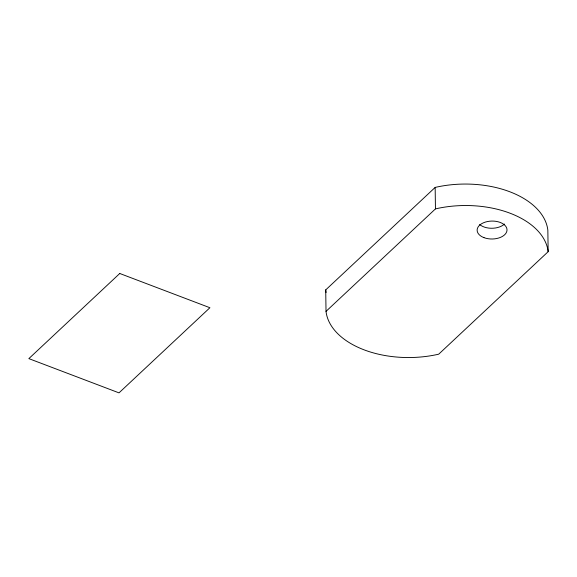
<?xml version="1.0" encoding="UTF-8"?>
<svg xmlns="http://www.w3.org/2000/svg" width="577" height="577" viewBox="0 0 577 577"><rect width="100%" height="100%" fill="white"/><g stroke="black" fill="none" stroke-linecap="round" stroke-linejoin="round"><path stroke-width="0.87" d="M325.716 289.906L435.159 187.417A83.91 50.379 -0.8 0 1 547.847 230.223L548.15 251.695L438.715 354.177A83.91 50.379 -0.8 0 1 326.019 311.371L325.716 289.906A83.91 50.379 -0.8 0 0 326.128 292.481M326.019 311.371L435.455 208.888L435.159 187.417M435.455 208.888A83.91 50.379 -0.8 0 1 548.15 251.695M504.464 224.064A14.937 8.965 -0.8 0 1 479.631 224.503M119.764 273.484L28.85 358.62L119.006 392.865L209.913 307.729L119.764 273.484M483.959 237.637A14.937 8.965 -0.8 0 0 506.995 230.36A14.937 8.965 -0.8 0 0 485.279 222.109A14.937 8.965 -0.8 0 0 483.959 237.637"/></g></svg>
